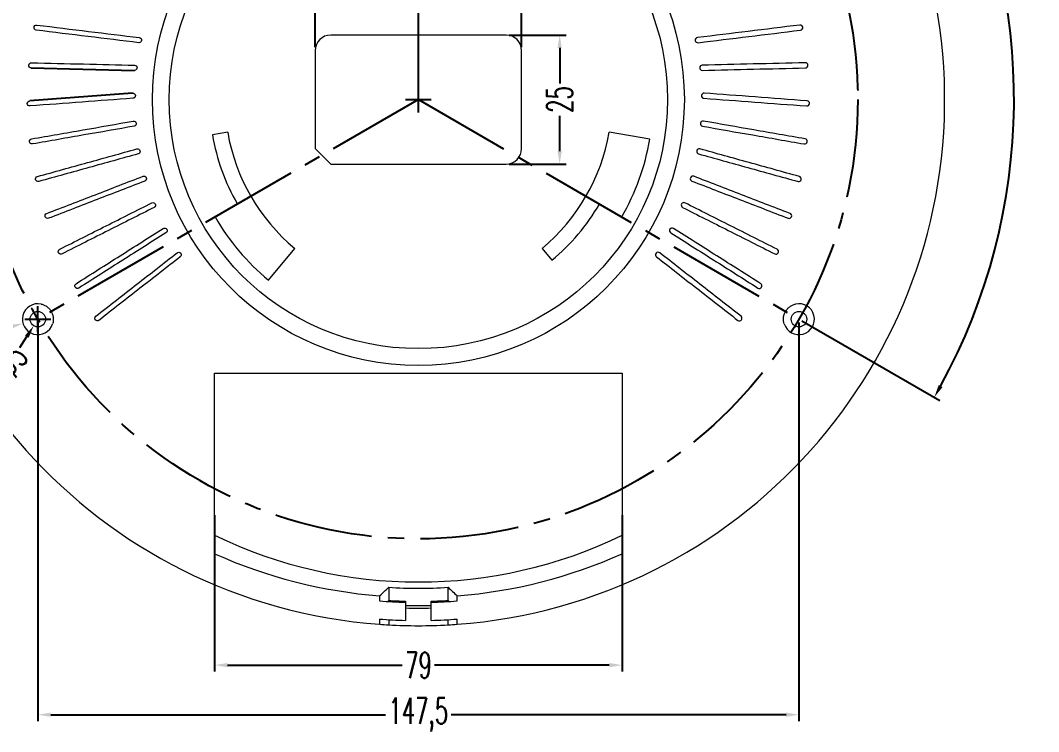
# Model space of a CAD drawing. Header units: inches. Extents: x -602 to 2189, y 557 to 1254.
# Drawn here: x -27 to 170.4, y 870.9 to 1008.8 of the extents above; entities that cross this region are included whole.
import ezdxf

# ---------------------------------------------------------------- set-up
doc = ezdxf.new("R2010")
doc.units = ezdxf.units.IN
doc.linetypes.add('CENTER2', pattern=[28.575, 19.05, -3.175, 3.175, -3.175])
doc.styles.add('SLDTEXTSTYLE2', font='TXT', dxfattribs={"width": 0.6, "bigfont": 'bigfont'})
doc.dimstyles.new('5', dxfattribs={"dimtxt": 5, "dimasz": 2.5, "dimexe": 1.25, "dimexo": 0.625, "dimtad": 0, "dimtxsty": 'SLDTEXTSTYLE2', "dimcen": 2.5, "dimclrd": 3, "dimclre": 3, "dimclrt": 256, "dimadec": 0, "dimazin": 0, "dimtfac": 1, "dimtofl": 0, "dimtmove": 0, "dimatfit": 3, "dimfxl": 1, "dimarcsym": 0})

# ---------------------------------------------------------------- blocks, each defined once
blk = doc.blocks.new('*D217')
at = {"color": 3, "lineweight": -2}
for p, q in [((50.15, 1079.22), (50.15, 1110.13)), ((124.44, 950.54), (151.21, 935.09))]:
    blk.add_line(p, q, dxfattribs=at)
for start, end in [(32.4202, 88.7592), (331.2408, 27.5798)]:
    blk.add_arc((50.15, 993.43), 115.44, start, end, dxfattribs=at)
at = {"color": 3}
for points in [[(52.64, 1108.43), (52.65, 1109.27), (50.15, 1108.88)], [(151.72, 937.68), (150.99, 938.09), (150.13, 935.71)]]:
    blk.add_solid(points, dxfattribs=at)
at = {"layer": 'Defpoints', "color": 0}
for p in [(50.15, 1078.59), (163.84, 1013.48), (50.15, 993.43), (50.15, 993.43), (123.9, 950.85)]:
    blk.add_point(p, dxfattribs=at)
at = {"insert": (150.13, 1051.15), "char_height": 5, "attachment_point": 5, "rotation": 300, "style": 'SLDTEXTSTYLE2'}
blk.add_mtext('120°', dxfattribs=at)
blk = doc.blocks.new('*D218')
at = {"color": 3, "lineweight": -2}
for p, q in [((-23.6, 950.23), (-23.6, 872.92)), ((123.9, 950.23), (123.9, 872.92)), ((-21.1, 874.17), (43.77, 874.17)), ((121.4, 874.17), (56.52, 874.17))]:
    blk.add_line(p, q, dxfattribs=at)
at = {"color": 3}
for points in [[(-21.1, 874.59), (-21.1, 873.76), (-23.6, 874.17)], [(121.4, 874.59), (121.4, 873.76), (123.9, 874.17)]]:
    blk.add_solid(points, dxfattribs=at)
at = {"layer": 'Defpoints', "color": 0}
for p in [(-23.6, 950.85), (123.9, 950.85), (123.9, 874.17)]:
    blk.add_point(p, dxfattribs=at)
at = {"insert": (50.15, 874.17), "char_height": 5, "attachment_point": 5, "style": 'SLDTEXTSTYLE2'}
blk.add_mtext('147,5', dxfattribs=at)
blk = doc.blocks.new('*D219')
at = {"color": 3, "lineweight": -2}
for p, q in [((10.65, 912.86), (10.65, 882.54)), ((89.65, 912.86), (89.65, 882.54)), ((13.15, 883.79), (47.02, 883.79)), ((87.15, 883.79), (53.27, 883.79))]:
    blk.add_line(p, q, dxfattribs=at)
at = {"color": 3}
for points in [[(13.15, 884.2), (13.15, 883.37), (10.65, 883.79)], [(87.15, 884.2), (87.15, 883.37), (89.65, 883.79)]]:
    blk.add_solid(points, dxfattribs=at)
at = {"layer": 'Defpoints', "color": 0}
for p in [(10.65, 913.48), (89.65, 913.48), (89.65, 883.79)]:
    blk.add_point(p, dxfattribs=at)
at = {"insert": (50.15, 883.79), "char_height": 5, "attachment_point": 5, "style": 'SLDTEXTSTYLE2'}
blk.add_mtext('79', dxfattribs=at)
blk = doc.blocks.new('*D220')
at = {"color": 3, "lineweight": -2}
for p, q in [((30.15, 1003.56), (30.15, 1014.52)), ((70.15, 1003.56), (70.15, 1014.52)), ((32.65, 1013.27), (47.27, 1013.27)), ((67.65, 1013.27), (53.02, 1013.27))]:
    blk.add_line(p, q, dxfattribs=at)
at = {"color": 3}
for points in [[(32.65, 1013.69), (32.65, 1012.86), (30.15, 1013.27)], [(67.65, 1013.69), (67.65, 1012.86), (70.15, 1013.27)]]:
    blk.add_solid(points, dxfattribs=at)
at = {"layer": 'Defpoints', "color": 0}
for p in [(70.15, 1013.27), (30.15, 1002.93), (70.15, 1002.93)]:
    blk.add_point(p, dxfattribs=at)
at = {"insert": (50.15, 1013.27), "char_height": 5, "attachment_point": 5, "style": 'SLDTEXTSTYLE2'}
blk.add_mtext('40', dxfattribs=at)
blk = doc.blocks.new('*D221')
at = {"color": 3, "lineweight": -2}
for p, q in [((67.77, 1005.93), (78.78, 1005.93)), ((77.53, 1003.43), (77.53, 996.56)), ((77.53, 983.43), (77.53, 990.31)), ((67.77, 980.93), (78.78, 980.93))]:
    blk.add_line(p, q, dxfattribs=at)
at = {"color": 3}
for points in [[(77.11, 1003.43), (77.94, 1003.43), (77.53, 1005.93)], [(77.11, 983.43), (77.94, 983.43), (77.53, 980.93)]]:
    blk.add_solid(points, dxfattribs=at)
at = {"layer": 'Defpoints', "color": 0}
for p in [(67.15, 1005.93), (67.15, 980.93), (77.53, 980.93)]:
    blk.add_point(p, dxfattribs=at)
at = {"insert": (77.53, 993.43), "char_height": 5, "attachment_point": 5, "rotation": 90, "style": 'SLDTEXTSTYLE2'}
blk.add_mtext('25', dxfattribs=at)
blk = doc.blocks.new('*D222')
at = {"color": 3, "lineweight": -2}
for p, q in [((-23.6, 948.35), (-23.6, 953.35)), ((-31.3, 948.67), (-28.89, 949.35)), ((-26.1, 950.85), (-21.1, 950.85))]:
    blk.add_line(p, q, dxfattribs=at)
at = {"color": 3}
blk.add_solid([(-29.01, 949.75), (-28.78, 948.95), (-26.49, 950.03)], dxfattribs=at)
at = {"layer": 'Defpoints', "color": 0}
for p in [(-20.72, 951.67), (-26.49, 950.03)]:
    blk.add_point(p, dxfattribs=at)
at = {"insert": (-34.3, 947.82), "char_height": 5, "attachment_point": 5, "rotation": 15.8366, "style": 'SLDTEXTSTYLE2'}
blk.add_mtext('∅6', dxfattribs=at)
blk = doc.blocks.new('*D223')
at = {"color": 3, "lineweight": -2}
for p, q in [((-23.6, 948.35), (-23.6, 953.35)), ((-26.1, 950.85), (-21.1, 950.85)), ((-27.07, 945.36), (-25.74, 947.47))]:
    blk.add_line(p, q, dxfattribs=at)
at = {"color": 3}
blk.add_solid([(-26.09, 947.69), (-25.38, 947.25), (-24.4, 949.58)], dxfattribs=at)
at = {"layer": 'Defpoints', "color": 0}
for p in [(-22.8, 952.12), (-24.4, 949.58)]:
    blk.add_point(p, dxfattribs=at)
at = {"insert": (-28.74, 942.71), "char_height": 5, "attachment_point": 5, "rotation": 57.7346, "style": 'SLDTEXTSTYLE2'}
blk.add_mtext('∅3', dxfattribs=at)
blk = doc.blocks.new('*D224')
at = {"color": 3, "lineweight": -2}
for p, q in [((-16.65, 1074.63), (-5.54, 1061.13)), ((50.15, 990.93), (50.15, 995.93)), ((47.65, 993.43), (52.65, 993.43))]:
    blk.add_line(p, q, dxfattribs=at)
at = {"color": 3}
blk.add_solid([(-5.22, 1061.39), (-5.86, 1060.87), (-3.95, 1059.2)], dxfattribs=at)
at = {"layer": 'Defpoints', "color": 0}
for p in [(-3.95, 1059.2), (50.15, 993.43)]:
    blk.add_point(p, dxfattribs=at)
at = {"insert": (-21.65, 1080.71), "char_height": 5, "attachment_point": 5, "rotation": 309.4408, "style": 'SLDTEXTSTYLE2'}
blk.add_mtext('R85,16', dxfattribs=at)

msp = doc.modelspace()

# ---------------------------------------------------------------- linework, layer by layer
at = {"color": 1, "linetype": 'CENTER2'}
for q in [(50.149, 1078.592), (-23.601, 950.853), (123.899, 950.853)]:
    msp.add_line((50.149, 993.433), q, dxfattribs=at)
at = {"color": 7, "linetype": 'Continuous', "lineweight": 15}
for p, q in [((67.149, 1005.933), (33.149, 1005.933)), ((30.149, 1002.933), (30.149, 983.933)), ((70.149, 983.933), (70.149, 1002.933)), ((13.186, 987.104), (10.23, 986.597)), ((94.996, 985.754), (87.111, 987.104)), ((33.149, 980.933), (30.149, 983.933)), ((33.149, 980.933), (67.149, 980.933)), ((15.075, 973.183), (10.744, 970.683)), ((85.223, 973.183), (89.553, 970.683)), ((21.075, 958.433), (26.186, 964.587)), ((74.111, 964.587), (76.028, 962.279)), ((10.649, 905.387), (10.649, 921.573)), ((89.649, 921.573), (89.649, 905.387)), ((44.399, 898.871), (44.399, 896.327)), ((55.899, 896.327), (55.899, 898.871)), ((42.635, 897.226), (42.635, 896.223)), ((44.201, 896.142), (44.399, 896.327)), ((47.649, 896.189), (47.649, 895.965)), ((47.649, 895.965), (47.649, 892.464)), ((52.649, 895.965), (52.649, 896.189)), ((52.649, 892.464), (52.649, 895.965)), ((55.899, 896.327), (56.096, 896.142)), ((57.662, 896.223), (57.662, 897.226)), ((42.635, 892.712), (42.635, 891.71)), ((44.399, 892.596), (44.399, 891.595)), ((55.899, 891.595), (55.899, 892.596)), ((57.662, 891.71), (57.662, 892.712))]:
    msp.add_line(p, q, dxfattribs=at)
for p, q in [((-24.87, 999.566), (-4.876, 999.1)), ((-5.241, 994.683), (-25.185, 993.188))]:
    msp.add_line(p, q)
at = {"color": 1, "linetype": 'CENTER2'}
msp.add_circle((50.149, 993.433), 85.159, dxfattribs=at)
at = {"color": 7, "linetype": 'Continuous', "lineweight": 15}
for centre, radius in [((50.149, 993.433), 51.543), ((50.149, 993.433), 48.284), ((-23.601, 950.853), 1.5), ((123.899, 950.853), 1.5)]:
    msp.add_circle(centre, radius, dxfattribs=at)
for centre, radius, start, end in [((50.149, 993.433), 102, 274.2242, 265.7758), ((33.149, 1002.933), 3, 90, 180), ((67.149, 1002.933), 3, 0, 90), ((50.149, 993.433), 37.5, 189.71643, 230.28357), ((50.149, 993.433), 37.5, 309.71643, 350.28357), ((50.149, 993.433), 40.5, 189.71643, 210), ((50.149, 993.433), 45.5, 330, 350.28357), ((67.149, 983.933), 3, 270, 0), ((50.149, 993.433), 40.5, 309.71643, 330), ((50.149, 993.433), 45.5, 210, 230.28357), ((-23.601, 950.853), 3, 77.42247, 342.57753), ((123.899, 950.853), 3, 197.42247, 102.57753), ((50.149, 993.433), 96.5, 245.83747, 265.53456), ((50.149, 993.433), 96.5, 274.46544, 294.16253), ((50.149, 993.433), 94.737, 266.52032, 273.47968), ((50.149, 993.433), 97.5, 265.58045, 268.53072), ((50.149, 993.433), 97.275, 266.61124, 268.52732), ((50.149, 993.433), 97.275, 271.47268, 273.38876), ((50.149, 993.433), 97.5, 271.46928, 274.41955), ((50.149, 993.433), 98.098, 268.53967, 271.46033), ((50.149, 993.433), 98.598, 268.54708, 271.45292), ((50.149, 993.433), 101, 265.73389, 268.58164), ((50.149, 993.433), 101, 271.41836, 274.26611), ((50.149, 993.433), 102, 265.7758, 266.76838), ((50.149, 993.433), 102, 266.76838, 273.23162), ((50.149, 993.433), 102, 273.23162, 274.2242)]:
    msp.add_arc(centre, radius, start, end, dxfattribs=at)
msp.add_ellipse((50.149, 990.612), major_axis=(0, 90.707), ratio=0.9995166, start_param=2.6907983, end_param=3.592387, dxfattribs=at)
for points, knots in [([(-23.909, 1006.882), (-24.04, 1006.898), (-24.162, 1006.967), (-24.323, 1007.172), (-24.361, 1007.308), (-24.329, 1007.568), (-24.261, 1007.69), (-24.053, 1007.853), (-23.919, 1007.89), (-23.788, 1007.874)], [0, 0, 0, 0, 0.25, 0.25, 0.5, 0.5, 0.75, 0.75, 1, 1, 1, 1]), ([(-4.056, 1004.461), (-7.3, 1004.856), (-10.577, 1005.256), (-17.195, 1006.063), (-20.536, 1006.47), (-23.909, 1006.882)], [0, 0, 0, 0, 0.5, 0.5, 1, 1, 1, 1]), ([(-23.788, 1007.874), (-20.415, 1007.463), (-17.074, 1007.056), (-10.457, 1006.249), (-7.18, 1005.849), (-3.935, 1005.453)], [0, 0, 0, 0, 0.5, 0.5, 1, 1, 1, 1]), ([(124.085, 1007.874), (120.712, 1007.463), (117.372, 1007.056), (110.754, 1006.249), (107.477, 1005.849), (104.232, 1005.453)], [0, 0, 0, 0, 0.5, 0.5, 1, 1, 1, 1]), ([(104.353, 1004.461), (107.598, 1004.856), (110.874, 1005.256), (117.492, 1006.063), (120.833, 1006.47), (124.206, 1006.882)], [0, 0, 0, 0, 0.5, 0.5, 1, 1, 1, 1]), ([(124.206, 1006.882), (124.337, 1006.898), (124.459, 1006.967), (124.62, 1007.172), (124.658, 1007.308), (124.627, 1007.568), (124.558, 1007.69), (124.35, 1007.853), (124.216, 1007.89), (124.085, 1007.874)], [0, 0, 0, 0, 0.25, 0.25, 0.5, 0.5, 0.75, 0.75, 1, 1, 1, 1]), ([(-3.935, 1005.453), (-3.807, 1005.438), (-3.688, 1005.372), (-3.525, 1005.169), (-3.484, 1005.031), (-3.515, 1004.767), (-3.586, 1004.642), (-3.796, 1004.48), (-3.928, 1004.445), (-4.056, 1004.461)], [0, 0, 0, 0, 0.25, 0.25, 0.5, 0.5, 0.75, 0.75, 1, 1, 1, 1]), ([(104.232, 1005.453), (104.104, 1005.438), (103.985, 1005.372), (103.822, 1005.169), (103.781, 1005.031), (103.812, 1004.767), (103.883, 1004.642), (104.093, 1004.48), (104.225, 1004.445), (104.353, 1004.461)], [0, 0, 0, 0, 0.25, 0.25, 0.5, 0.5, 0.75, 0.75, 1, 1, 1, 1]), ([(-24.87, 999.566), (-25.001, 999.569), (-25.13, 999.626), (-25.31, 999.814), (-25.361, 999.946), (-25.356, 1000.208), (-25.299, 1000.337), (-25.109, 1000.518), (-24.979, 1000.569), (-24.847, 1000.566)], [0, 0, 0, 0, 0.25, 0.25, 0.5, 0.5, 0.75, 0.75, 1, 1, 1, 1]), ([(-24.847, 1000.566), (-21.45, 1000.486), (-18.085, 1000.408), (-11.421, 1000.253), (-8.12, 1000.176), (-4.852, 1000.1)], [0, 0, 0, 0, 0.5, 0.5, 1, 1, 1, 1]), ([(125.144, 1000.566), (121.747, 1000.486), (118.382, 1000.408), (111.718, 1000.253), (108.417, 1000.176), (105.15, 1000.1)], [0, 0, 0, 0, 0.5, 0.5, 1, 1, 1, 1]), ([(125.167, 999.566), (125.298, 999.569), (125.427, 999.626), (125.607, 999.814), (125.658, 999.946), (125.653, 1000.208), (125.596, 1000.337), (125.406, 1000.518), (125.276, 1000.569), (125.144, 1000.566)], [0, 0, 0, 0, 0.25, 0.25, 0.5, 0.5, 0.75, 0.75, 1, 1, 1, 1]), ([(-4.852, 1000.1), (-4.724, 1000.097), (-4.598, 1000.043), (-4.416, 999.858), (-4.362, 999.725), (-4.366, 999.458), (-4.426, 999.326), (-4.618, 999.146), (-4.746, 999.097), (-4.876, 999.1)], [0, 0, 0, 0, 0.25, 0.25, 0.5, 0.5, 0.75, 0.75, 1, 1, 1, 1]), ([(105.15, 1000.1), (105.021, 1000.097), (104.895, 1000.043), (104.713, 999.858), (104.659, 999.725), (104.664, 999.458), (104.723, 999.326), (104.915, 999.146), (105.043, 999.097), (105.173, 999.1)], [0, 0, 0, 0, 0.25, 0.25, 0.5, 0.5, 0.75, 0.75, 1, 1, 1, 1]), ([(105.173, 999.1), (108.44, 999.176), (111.74, 999.253), (118.405, 999.408), (121.77, 999.487), (125.167, 999.566)], [0, 0, 0, 0, 0.5, 0.5, 1, 1, 1, 1]), ([(-5.241, 994.683), (-5.112, 994.692), (-4.982, 994.651), (-4.783, 994.484), (-4.716, 994.357), (-4.695, 994.091), (-4.74, 993.955), (-4.914, 993.755), (-5.037, 993.695), (-5.166, 993.686)], [0, 0, 0, 0, 0.25, 0.25, 0.5, 0.5, 0.75, 0.75, 1, 1, 1, 1]), ([(105.538, 994.683), (105.409, 994.692), (105.279, 994.651), (105.08, 994.484), (105.013, 994.357), (104.992, 994.091), (105.037, 993.955), (105.211, 993.755), (105.334, 993.695), (105.463, 993.686)], [0, 0, 0, 0, 0.25, 0.25, 0.5, 0.5, 0.75, 0.75, 1, 1, 1, 1]), ([(125.482, 993.188), (122.094, 993.442), (118.738, 993.694), (112.09, 994.192), (108.798, 994.438), (105.538, 994.683)], [0, 0, 0, 0, 0.5, 0.5, 1, 1, 1, 1]), ([(-25.11, 992.191), (-25.242, 992.181), (-25.374, 992.225), (-25.572, 992.395), (-25.636, 992.521), (-25.656, 992.782), (-25.613, 992.916), (-25.441, 993.116), (-25.316, 993.178), (-25.185, 993.188)], [0, 0, 0, 0, 0.25, 0.25, 0.5, 0.5, 0.75, 0.75, 1, 1, 1, 1]), ([(-5.166, 993.686), (-8.425, 993.441), (-11.717, 993.195), (-18.365, 992.696), (-21.721, 992.445), (-25.11, 992.191)], [0, 0, 0, 0, 0.5, 0.5, 1, 1, 1, 1]), ([(105.463, 993.686), (108.722, 993.441), (112.014, 993.195), (118.662, 992.696), (122.018, 992.445), (125.407, 992.191)], [0, 0, 0, 0, 0.5, 0.5, 1, 1, 1, 1]), ([(125.407, 992.191), (125.539, 992.181), (125.672, 992.225), (125.869, 992.395), (125.933, 992.521), (125.953, 992.782), (125.91, 992.916), (125.738, 993.116), (125.614, 993.178), (125.482, 993.188)], [0, 0, 0, 0, 0.25, 0.25, 0.5, 0.5, 0.75, 0.75, 1, 1, 1, 1]), ([(-24.799, 985.813), (-21.452, 986.398), (-18.136, 986.977), (-11.569, 988.123), (-8.317, 988.691), (-5.097, 989.253)], [0, 0, 0, 0, 0.5, 0.5, 1, 1, 1, 1]), ([(-5.097, 989.253), (-4.97, 989.276), (-4.837, 989.247), (-4.622, 989.1), (-4.543, 988.98), (-4.496, 988.718), (-4.527, 988.578), (-4.681, 988.362), (-4.798, 988.291), (-4.925, 988.268)], [0, 0, 0, 0, 0.25, 0.25, 0.5, 0.5, 0.75, 0.75, 1, 1, 1, 1]), ([(105.394, 989.253), (105.267, 989.276), (105.134, 989.247), (104.919, 989.1), (104.84, 988.98), (104.793, 988.718), (104.825, 988.578), (104.978, 988.362), (105.095, 988.291), (105.222, 988.268)], [0, 0, 0, 0, 0.25, 0.25, 0.5, 0.5, 0.75, 0.75, 1, 1, 1, 1]), ([(125.096, 985.813), (121.749, 986.398), (118.434, 986.977), (111.866, 988.123), (108.614, 988.691), (105.394, 989.253)], [0, 0, 0, 0, 0.5, 0.5, 1, 1, 1, 1]), ([(-4.925, 988.268), (-8.145, 987.706), (-11.396, 987.138), (-17.964, 985.992), (-21.279, 985.413), (-24.627, 984.828)], [0, 0, 0, 0, 0.5, 0.5, 1, 1, 1, 1]), ([(105.222, 988.268), (108.442, 987.706), (111.693, 987.138), (118.261, 985.992), (121.576, 985.413), (124.924, 984.828)], [0, 0, 0, 0, 0.5, 0.5, 1, 1, 1, 1]), ([(-24.627, 984.828), (-24.757, 984.805), (-24.893, 984.836), (-25.107, 984.986), (-25.183, 985.105), (-25.228, 985.363), (-25.198, 985.5), (-25.046, 985.716), (-24.929, 985.79), (-24.799, 985.813)], [0, 0, 0, 0, 0.25, 0.25, 0.5, 0.5, 0.75, 0.75, 1, 1, 1, 1]), ([(124.924, 984.828), (125.054, 984.805), (125.19, 984.836), (125.404, 984.986), (125.48, 985.105), (125.525, 985.363), (125.495, 985.5), (125.343, 985.716), (125.226, 985.79), (125.096, 985.813)], [0, 0, 0, 0, 0.25, 0.25, 0.5, 0.5, 0.75, 0.75, 1, 1, 1, 1]), ([(-23.693, 978.511), (-20.419, 979.421), (-17.176, 980.322), (-10.753, 982.106), (-7.572, 982.989), (-4.423, 983.864)], [0, 0, 0, 0, 0.5, 0.5, 1, 1, 1, 1]), ([(-4.155, 982.901), (-7.304, 982.026), (-10.484, 981.142), (-16.908, 979.358), (-20.151, 978.457), (-23.425, 977.548)], [0, 0, 0, 0, 0.5, 0.5, 1, 1, 1, 1]), ([(-4.423, 983.864), (-4.298, 983.899), (-4.162, 983.883), (-3.934, 983.758), (-3.844, 983.647), (-3.771, 983.391), (-3.789, 983.248), (-3.921, 983.018), (-4.03, 982.935), (-4.155, 982.901)], [0, 0, 0, 0, 0.25, 0.25, 0.5, 0.5, 0.75, 0.75, 1, 1, 1, 1]), ([(104.72, 983.864), (104.595, 983.899), (104.46, 983.883), (104.231, 983.758), (104.141, 983.647), (104.068, 983.391), (104.086, 983.248), (104.219, 983.018), (104.327, 982.935), (104.452, 982.901)], [0, 0, 0, 0, 0.25, 0.25, 0.5, 0.5, 0.75, 0.75, 1, 1, 1, 1]), ([(104.452, 982.901), (107.601, 982.026), (110.781, 981.142), (117.205, 979.358), (120.448, 978.457), (123.722, 977.548)], [0, 0, 0, 0, 0.5, 0.5, 1, 1, 1, 1]), ([(123.99, 978.511), (120.716, 979.421), (117.473, 980.322), (111.05, 982.106), (107.869, 982.989), (104.72, 983.864)], [0, 0, 0, 0, 0.5, 0.5, 1, 1, 1, 1]), ([(-23.425, 977.548), (-23.552, 977.513), (-23.691, 977.53), (-23.918, 977.658), (-24.006, 977.769), (-24.076, 978.021), (-24.059, 978.161), (-23.929, 978.391), (-23.82, 978.476), (-23.693, 978.511)], [0, 0, 0, 0, 0.25, 0.25, 0.5, 0.5, 0.75, 0.75, 1, 1, 1, 1]), ([(-21.877, 971.353), (-18.708, 972.579), (-15.569, 973.792), (-9.351, 976.197), (-6.272, 977.388), (-3.223, 978.567)], [0, 0, 0, 0, 0.5, 0.5, 1, 1, 1, 1]), ([(-2.863, 977.634), (-5.911, 976.455), (-8.99, 975.265), (-15.207, 972.86), (-18.347, 971.646), (-21.516, 970.42)], [0, 0, 0, 0, 0.5, 0.5, 1, 1, 1, 1]), ([(-3.223, 978.567), (-3.103, 978.613), (-2.967, 978.611), (-2.727, 978.509), (-2.626, 978.407), (-2.529, 978.159), (-2.533, 978.015), (-2.642, 977.774), (-2.742, 977.681), (-2.863, 977.634)], [0, 0, 0, 0, 0.25, 0.25, 0.5, 0.5, 0.75, 0.75, 1, 1, 1, 1]), ([(103.521, 978.567), (103.4, 978.613), (103.264, 978.611), (103.024, 978.509), (102.923, 978.407), (102.826, 978.159), (102.83, 978.015), (102.939, 977.774), (103.039, 977.681), (103.16, 977.634)], [0, 0, 0, 0, 0.25, 0.25, 0.5, 0.5, 0.75, 0.75, 1, 1, 1, 1]), ([(103.16, 977.634), (106.208, 976.455), (109.287, 975.265), (115.505, 972.86), (118.644, 971.646), (121.814, 970.42)], [0, 0, 0, 0, 0.5, 0.5, 1, 1, 1, 1]), ([(122.174, 971.353), (119.005, 972.579), (115.866, 973.792), (109.648, 976.197), (106.569, 977.388), (103.521, 978.567)], [0, 0, 0, 0, 0.5, 0.5, 1, 1, 1, 1]), ([(123.722, 977.548), (123.849, 977.513), (123.988, 977.53), (124.215, 977.658), (124.303, 977.769), (124.373, 978.021), (124.356, 978.161), (124.227, 978.391), (124.117, 978.476), (123.99, 978.511)], [0, 0, 0, 0, 0.25, 0.25, 0.5, 0.5, 0.75, 0.75, 1, 1, 1, 1]), ([(-19.369, 964.407), (-16.335, 965.937), (-13.33, 967.452), (-7.378, 970.454), (-4.43, 971.941), (-1.511, 973.412)], [0, 0, 0, 0, 0.5, 0.5, 1, 1, 1, 1]), ([(-1.511, 973.412), (-1.396, 973.471), (-1.26, 973.482), (-1.012, 973.404), (-0.902, 973.312), (-0.78, 973.075), (-0.77, 972.931), (-0.855, 972.68), (-0.946, 972.578), (-1.061, 972.52)], [0, 0, 0, 0, 0.25, 0.25, 0.5, 0.5, 0.75, 0.75, 1, 1, 1, 1]), ([(101.809, 973.412), (101.693, 973.471), (101.557, 973.482), (101.309, 973.404), (101.199, 973.312), (101.078, 973.075), (101.067, 972.931), (101.152, 972.68), (101.243, 972.578), (101.358, 972.52)], [0, 0, 0, 0, 0.25, 0.25, 0.5, 0.5, 0.75, 0.75, 1, 1, 1, 1]), ([(119.666, 964.407), (116.632, 965.937), (113.627, 967.452), (107.675, 970.454), (104.727, 971.941), (101.809, 973.412)], [0, 0, 0, 0, 0.5, 0.5, 1, 1, 1, 1]), ([(-21.516, 970.42), (-21.639, 970.373), (-21.779, 970.376), (-22.018, 970.482), (-22.116, 970.584), (-22.21, 970.828), (-22.207, 970.968), (-22.101, 971.21), (-22, 971.305), (-21.877, 971.353)], [0, 0, 0, 0, 0.25, 0.25, 0.5, 0.5, 0.75, 0.75, 1, 1, 1, 1]), ([(-1.061, 972.52), (-3.979, 971.048), (-6.927, 969.562), (-12.879, 966.56), (-15.884, 965.044), (-18.919, 963.514)], [0, 0, 0, 0, 0.5, 0.5, 1, 1, 1, 1]), ([(101.358, 972.52), (104.276, 971.048), (107.224, 969.562), (113.176, 966.56), (116.181, 965.044), (119.216, 963.514)], [0, 0, 0, 0, 0.5, 0.5, 1, 1, 1, 1]), ([(121.814, 970.42), (121.936, 970.373), (122.076, 970.376), (122.315, 970.482), (122.413, 970.584), (122.507, 970.828), (122.505, 970.968), (122.398, 971.21), (122.297, 971.305), (122.174, 971.353)], [0, 0, 0, 0, 0.25, 0.25, 0.5, 0.5, 0.75, 0.75, 1, 1, 1, 1]), ([(-16.193, 957.739), (-13.323, 959.559), (-10.481, 961.362), (-4.851, 964.932), (-2.063, 966.7), (0.697, 968.45)], [0, 0, 0, 0, 0.5, 0.5, 1, 1, 1, 1]), ([(1.233, 967.606), (-1.527, 965.856), (-4.315, 964.088), (-9.945, 960.518), (-12.787, 958.715), (-15.658, 956.895)], [0, 0, 0, 0, 0.5, 0.5, 1, 1, 1, 1]), ([(0.697, 968.45), (0.806, 968.52), (0.94, 968.544), (1.195, 968.491), (1.314, 968.41), (1.458, 968.186), (1.482, 968.044), (1.422, 967.786), (1.342, 967.675), (1.233, 967.606)], [0, 0, 0, 0, 0.25, 0.25, 0.5, 0.5, 0.75, 0.75, 1, 1, 1, 1]), ([(99.6, 968.45), (99.491, 968.52), (99.357, 968.544), (99.102, 968.491), (98.983, 968.41), (98.84, 968.186), (98.815, 968.044), (98.875, 967.786), (98.955, 967.675), (99.064, 967.606)], [0, 0, 0, 0, 0.25, 0.25, 0.5, 0.5, 0.75, 0.75, 1, 1, 1, 1]), ([(99.064, 967.606), (101.824, 965.856), (104.612, 964.088), (110.242, 960.518), (113.084, 958.715), (115.955, 956.895)], [0, 0, 0, 0, 0.5, 0.5, 1, 1, 1, 1]), ([(116.49, 957.739), (113.62, 959.559), (110.778, 961.362), (105.148, 964.932), (102.36, 966.7), (99.6, 968.45)], [0, 0, 0, 0, 0.5, 0.5, 1, 1, 1, 1]), ([(-18.919, 963.514), (-19.037, 963.454), (-19.176, 963.445), (-19.424, 963.526), (-19.531, 963.618), (-19.649, 963.851), (-19.66, 963.991), (-19.578, 964.242), (-19.487, 964.347), (-19.369, 964.407)], [0, 0, 0, 0, 0.25, 0.25, 0.5, 0.5, 0.75, 0.75, 1, 1, 1, 1]), ([(-12.379, 951.415), (-9.702, 953.507), (-7.05, 955.579), (-1.796, 959.684), (0.805, 961.716), (3.381, 963.728)], [0, 0, 0, 0, 0.5, 0.5, 1, 1, 1, 1]), ([(3.381, 963.728), (3.483, 963.808), (3.614, 963.846), (3.873, 963.817), (3.998, 963.749), (4.164, 963.54), (4.202, 963.401), (4.167, 963.138), (4.098, 963.02), (3.996, 962.94)], [0, 0, 0, 0, 0.25, 0.25, 0.5, 0.5, 0.75, 0.75, 1, 1, 1, 1]), ([(96.916, 963.728), (96.814, 963.808), (96.683, 963.846), (96.425, 963.817), (96.299, 963.749), (96.134, 963.54), (96.096, 963.401), (96.13, 963.138), (96.199, 963.02), (96.301, 962.94)], [0, 0, 0, 0, 0.25, 0.25, 0.5, 0.5, 0.75, 0.75, 1, 1, 1, 1]), ([(112.677, 951.415), (109.999, 953.507), (107.347, 955.579), (102.093, 959.684), (99.492, 961.716), (96.916, 963.728)], [0, 0, 0, 0, 0.5, 0.5, 1, 1, 1, 1]), ([(119.216, 963.514), (119.334, 963.454), (119.473, 963.445), (119.721, 963.526), (119.828, 963.618), (119.946, 963.851), (119.957, 963.991), (119.875, 964.242), (119.784, 964.347), (119.666, 964.407)], [0, 0, 0, 0, 0.25, 0.25, 0.5, 0.5, 0.75, 0.75, 1, 1, 1, 1]), ([(3.996, 962.94), (1.421, 960.928), (-1.18, 958.896), (-6.433, 954.792), (-9.086, 952.72), (-11.764, 950.627)], [0, 0, 0, 0, 0.5, 0.5, 1, 1, 1, 1]), ([(96.301, 962.94), (98.876, 960.928), (101.477, 958.896), (106.731, 954.792), (109.383, 952.72), (112.061, 950.627)], [0, 0, 0, 0, 0.5, 0.5, 1, 1, 1, 1]), ([(-15.658, 956.895), (-15.769, 956.824), (-15.907, 956.801), (-16.161, 956.858), (-16.277, 956.939), (-16.417, 957.159), (-16.442, 957.298), (-16.384, 957.555), (-16.304, 957.669), (-16.193, 957.739)], [0, 0, 0, 0, 0.25, 0.25, 0.5, 0.5, 0.75, 0.75, 1, 1, 1, 1]), ([(115.955, 956.895), (116.066, 956.824), (116.204, 956.801), (116.458, 956.858), (116.574, 956.939), (116.714, 957.159), (116.739, 957.298), (116.681, 957.555), (116.601, 957.669), (116.49, 957.739)], [0, 0, 0, 0, 0.25, 0.25, 0.5, 0.5, 0.75, 0.75, 1, 1, 1, 1]), ([(-22.948, 953.781), (-22.744, 953.736), (-22.549, 953.67), (-22.174, 953.5), (-21.992, 953.393), (-21.659, 953.149), (-21.506, 953.01), (-21.229, 952.701), (-21.107, 952.532), (-20.901, 952.175), (-20.815, 951.985), (-20.686, 951.59), (-20.642, 951.388), (-20.597, 950.978), (-20.596, 950.768), (-20.636, 950.356), (-20.677, 950.154), (-20.739, 949.955)], [0, 0, 0, 0, 0.125, 0.125, 0.25, 0.25, 0.375, 0.375, 0.5, 0.5, 0.625, 0.625, 0.75, 0.75, 0.875, 0.875, 1, 1, 1, 1]), ([(121.036, 949.955), (120.974, 950.154), (120.933, 950.356), (120.893, 950.766), (120.894, 950.977), (120.939, 951.388), (120.983, 951.589), (121.112, 951.983), (121.197, 952.174), (121.403, 952.531), (121.525, 952.7), (121.803, 953.01), (121.955, 953.148), (122.288, 953.392), (122.47, 953.499), (122.846, 953.67), (123.042, 953.736), (123.245, 953.781)], [0, 0, 0, 0, 0.125, 0.125, 0.25, 0.25, 0.375, 0.375, 0.5, 0.5, 0.625, 0.625, 0.75, 0.75, 0.875, 0.875, 1, 1, 1, 1]), ([(-11.764, 950.627), (-11.868, 950.546), (-12.002, 950.509), (-12.261, 950.541), (-12.385, 950.61), (-12.546, 950.816), (-12.584, 950.951), (-12.552, 951.213), (-12.483, 951.334), (-12.379, 951.415)], [0, 0, 0, 0, 0.25, 0.25, 0.5, 0.5, 0.75, 0.75, 1, 1, 1, 1]), ([(112.061, 950.627), (112.165, 950.546), (112.3, 950.509), (112.559, 950.541), (112.682, 950.61), (112.843, 950.816), (112.881, 950.951), (112.849, 951.213), (112.78, 951.334), (112.677, 951.415)], [0, 0, 0, 0, 0.25, 0.25, 0.5, 0.5, 0.75, 0.75, 1, 1, 1, 1]), ([(10.649, 940.387), (13.966, 940.387), (17.281, 940.387), (23.912, 940.387), (27.228, 940.387), (33.867, 940.387), (37.191, 940.387), (42.185, 940.387), (43.852, 940.387), (46.354, 940.387), (47.189, 940.387), (48.441, 940.387), (49.068, 940.387), (49.694, 940.387), (50.112, 940.387), (50.318, 940.387), (53.807, 940.387), (57.081, 940.387), (63.616, 940.387), (66.877, 940.387), (73.389, 940.387), (76.641, 940.387), (83.144, 940.387), (86.395, 940.387), (89.649, 940.387)], [0, 0, 0, 0, 0.125, 0.125, 0.25, 0.25, 0.375, 0.375, 0.4375, 0.4375, 0.46875, 0.46875, 0.484375, 0.4921875, 0.4921875, 0.5, 0.5, 0.625, 0.625, 0.75, 0.75, 0.875, 0.875, 1, 1, 1, 1]), ([(10.649, 921.573), (10.649, 922.401), (10.649, 923.643), (10.649, 925.091), (10.649, 925.712), (10.649, 926.126), (10.649, 926.315), (10.649, 928.063), (10.649, 929.613), (10.649, 934.249), (10.649, 937.325), (10.649, 940.387)], [0, 0, 0, 0, 0.125, 0.1875, 0.21875, 0.21875, 0.25, 0.25, 0.5, 0.5, 1, 1, 1, 1]), ([(89.649, 940.387), (89.649, 937.224), (89.649, 934.046), (89.649, 930.052), (89.649, 928.852), (89.649, 927.449), (89.649, 926.747), (89.649, 926.396), (89.649, 926.22), (89.649, 926.144), (89.649, 926.094), (89.649, 926.068), (89.649, 924.551), (89.649, 923.061), (89.649, 921.573)], [0, 0, 0, 0, 0.5, 0.5, 0.625, 0.6875, 0.71875, 0.734375, 0.7421875, 0.7460937, 0.7460937, 0.75, 0.75, 1, 1, 1, 1])]:
    msp.add_open_spline(points, degree=3, knots=knots, dxfattribs=at)
for points in [[(42.635, 897.226), (43.223, 897.769), (43.811, 898.318), (44.399, 898.871)], [(55.899, 898.871), (56.486, 898.318), (57.074, 897.769), (57.662, 897.226)]]:
    msp.add_open_spline(points, degree=3, dxfattribs=at)

# ---------------------------------------------------------------- dimensions: what is measured, and where the dimension line sits
dim = msp.add_angular_dim_2l(base=(163.839, 1013.479), line1=((50.149, 993.433), (50.149, 1078.592)), line2=((50.149, 993.433), (123.899, 950.853)), dimstyle='5')
dim.commit()
dim.dimension.update_dxf_attribs({"geometry": '*D217', "text_midpoint": (150.126, 1051.155)})
dim = msp.add_radius_dim(center=(50.149, 993.433), mpoint=(-3.951, 1059.199), dimstyle='5')
dim.commit()
dim.dimension.update_dxf_attribs({"geometry": '*D224', "text_midpoint": (-21.649, 1080.714), "dimtype": 164})
for base, p1, p2, picture, middle in [((70.149, 1013.274), (30.149, 1002.933), (70.149, 1002.933), '*D220', (50.149, 1013.274)), ((123.899, 874.174), (-23.601, 950.853), (123.899, 950.853), '*D218', (50.149, 874.174)), ((89.649, 883.787), (10.649, 913.48), (89.649, 913.48), '*D219', (50.149, 883.787))]:
    dim = msp.add_linear_dim(base=base, p1=p1, p2=p2, dimstyle='5')
    dim.commit()
    dim.dimension.update_dxf_attribs({"geometry": picture, "text_midpoint": middle})
dim = msp.add_linear_dim(base=(77.527, 980.933), p1=(67.149, 1005.933), p2=(67.149, 980.933), angle=90, dimstyle='5')
dim.commit()
dim.dimension.update_dxf_attribs({"geometry": '*D221', "text_midpoint": (77.527, 993.433)})
for p1, p2, picture, middle in [((-20.715, 951.672), (-26.488, 950.034), '*D222', (-34.304, 947.817)), ((-22.801, 952.121), (-24.402, 949.585), '*D223', (-28.74, 942.714))]:
    dim = msp.add_diameter_dim_2p(p1=p1, p2=p2, dimstyle='5')
    dim.commit()
    dim.dimension.update_dxf_attribs({"geometry": picture, "text_midpoint": middle})

doc.saveas('drawing.dxf')
